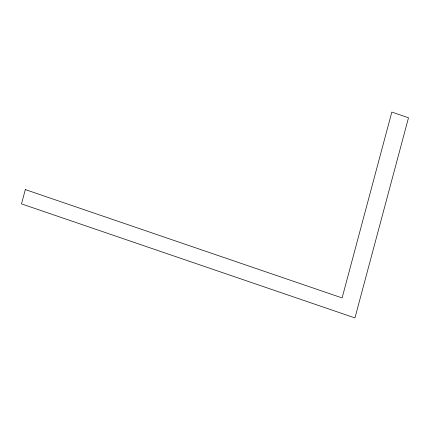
<?xml version="1.0" encoding="UTF-8"?>
<svg xmlns="http://www.w3.org/2000/svg" width="430" height="430" viewBox="0 0 430 430"><rect width="100%" height="100%" fill="white"/><g stroke="black" fill="none" stroke-linecap="round" stroke-linejoin="round"><path stroke-width="0.64" d="M25.327 189.587L21.5 203.879L354.949 317.921L408.5 117.782L391.827 112.079L342.103 297.925L25.327 189.587"/></g></svg>
